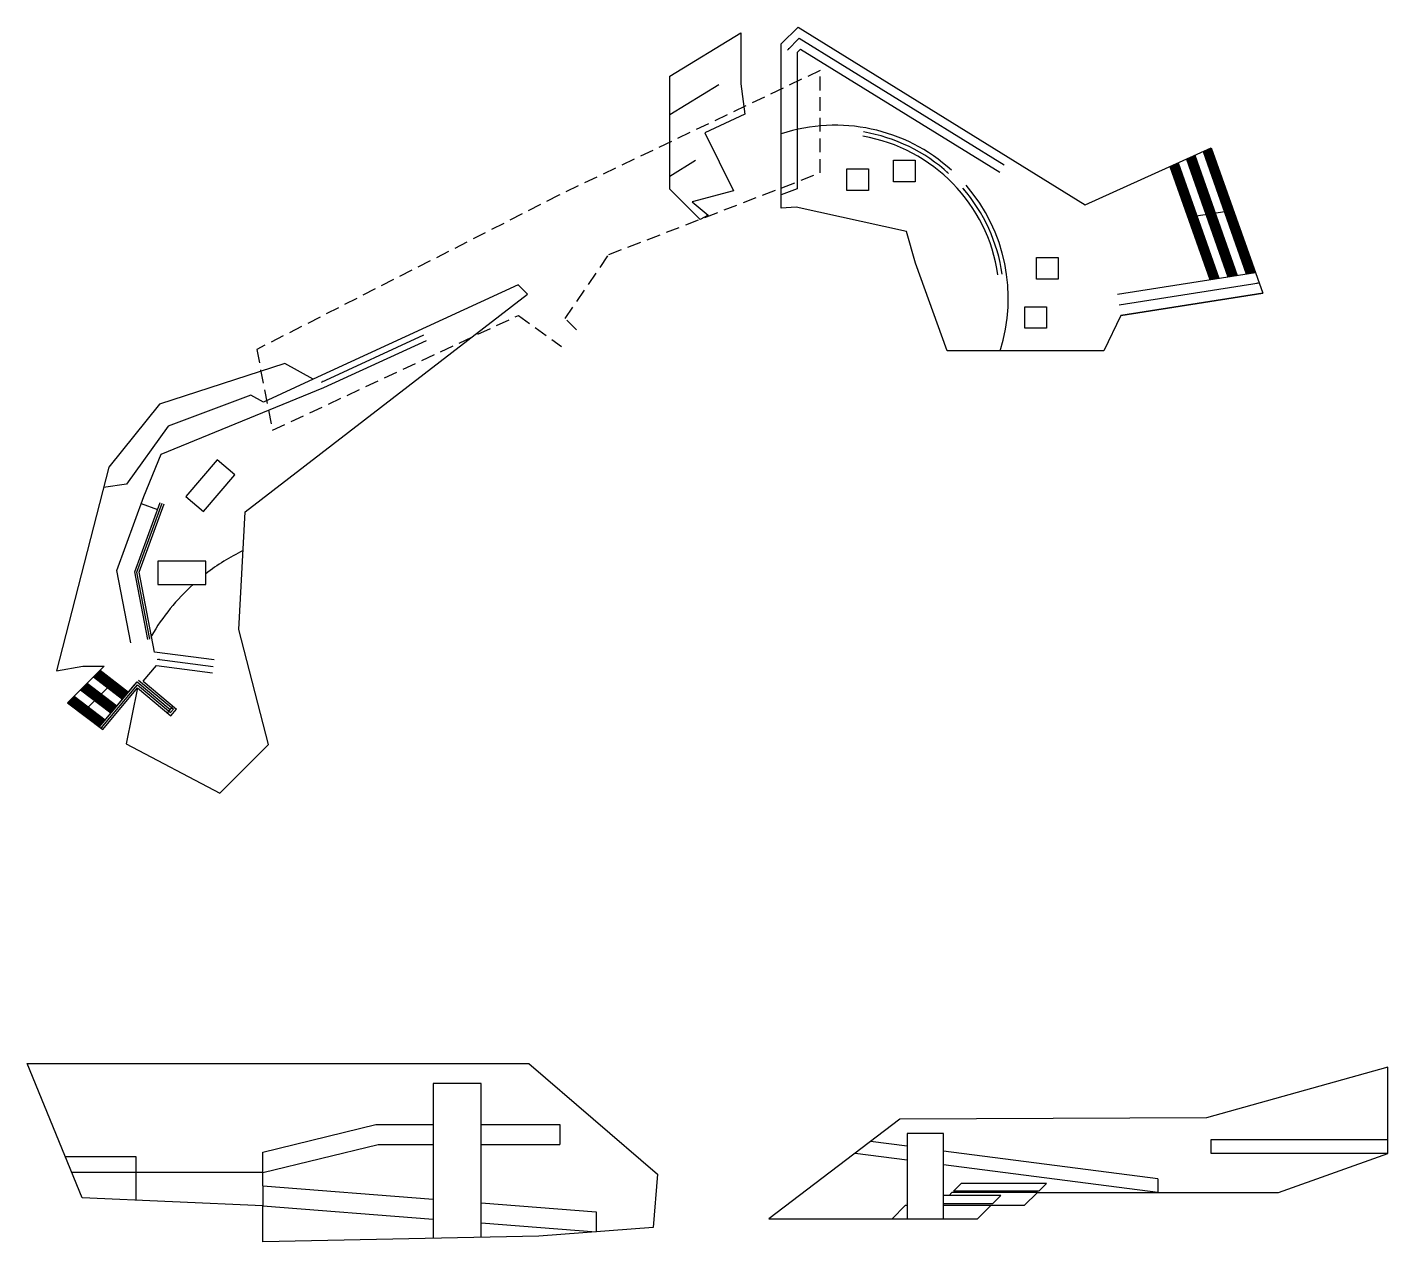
# Model space of a CAD drawing. Extents: x 88 to 717, y -173 to 388.
import ezdxf

# ---------------------------------------------------------------- set-up
doc = ezdxf.new("R2010")
doc.units = 0
doc.linetypes.add('HIDDEN', pattern=[9.525, 6.35, -3.175])
doc.layers.get('0').update_dxf_attribs({"linetype": 'CONTINUOUS'})

msp = doc.modelspace()

# ---------------------------------------------------------------- linework, layer by layer
for p, q in [((385.21, 365.63), (418.03, 385.72)), ((385.21, 365.63), (418.03, 385.72)), ((418.03, 385.72), (418.03, 362.1)), ((436.7, 380.57), (444.42, 388.28)), ((436.7, 380.57), (444.42, 388.28)), ((444.42, 388.28), (576.98, 306.31)), ((444.42, 388.28), (576.98, 306.31)), ((436.7, 304.69), (436.7, 380.57)), ((439.53, 377.74), (445.01, 383.22)), ((443.98, 376.53), (445.6, 378.15)), ((445.01, 383.22), (539.68, 324.67)), ((445.6, 378.15), (537.57, 321.27)), ((443.98, 376.53), (443.98, 313.67)), ((385.21, 313.42), (385.21, 365.63)), ((385.21, 348.03), (407.81, 361.86)), ((418.03, 362.1), (419.8, 348.11)), ((419.8, 348.11), (401.46, 339.53)), ((401.46, 339.53), (414.68, 312.75)), ((385.21, 319.55), (397.11, 326.83)), ((488.56, 316.95), (488.56, 326.95)), ((488.56, 326.95), (498.56, 326.95)), ((498.56, 326.95), (498.56, 316.95)), ((576.98, 306.31), (635.31, 332.61)), ((623.79, 327.41), (643, 273.02)), ((624.06, 327.54), (643.3, 273.07)), ((624.33, 327.66), (643.6, 273.12)), ((624.61, 327.78), (643.9, 273.17)), ((624.88, 327.91), (644.2, 273.21)), ((625.16, 328.03), (644.5, 273.26)), ((625.43, 328.15), (644.8, 273.31)), ((625.71, 328.28), (645.11, 273.36)), ((625.98, 328.4), (645.41, 273.4)), ((626.26, 328.53), (645.71, 273.45)), ((626.53, 328.65), (646.01, 273.5)), ((626.8, 328.77), (646.31, 273.55)), ((627.08, 328.9), (646.61, 273.59)), ((627.35, 329.02), (646.91, 273.64)), ((627.63, 329.14), (647.22, 273.69)), ((631.47, 330.88), (651.44, 274.35)), ((631.75, 331), (651.74, 274.4)), ((632.02, 331.12), (652.04, 274.44)), ((632.29, 331.25), (652.34, 274.49)), ((632.57, 331.37), (652.64, 274.54)), ((632.84, 331.5), (652.94, 274.59)), ((633.12, 331.62), (653.24, 274.63)), ((633.39, 331.74), (653.55, 274.68)), ((633.67, 331.87), (653.85, 274.73)), ((633.94, 331.99), (654.15, 274.77)), ((634.22, 332.11), (654.45, 274.82)), ((634.49, 332.24), (654.75, 274.87)), ((634.76, 332.36), (655.05, 274.92)), ((635.04, 332.49), (655.35, 274.96)), ((635.31, 332.61), (659.04, 265.42)), ((466.96, 312.89), (466.96, 322.89)), ((466.96, 322.89), (476.96, 322.89)), ((476.96, 322.89), (476.96, 312.89)), ((616.1, 323.95), (634.55, 271.7)), ((616.38, 324.07), (634.86, 271.75)), ((616.65, 324.19), (635.16, 271.8)), ((616.92, 324.32), (635.46, 271.84)), ((617.2, 324.44), (635.76, 271.89)), ((617.47, 324.57), (636.06, 271.94)), ((617.75, 324.69), (636.36, 271.98)), ((618.02, 324.81), (636.66, 272.03)), ((618.3, 324.94), (636.97, 272.08)), ((618.57, 325.06), (637.27, 272.13)), ((618.85, 325.18), (637.57, 272.17)), ((619.12, 325.31), (637.87, 272.22)), ((619.39, 325.43), (638.17, 272.27)), ((619.67, 325.56), (638.47, 272.32)), ((619.94, 325.68), (638.77, 272.36)), ((498.56, 316.95), (488.56, 316.95)), ((515.96, 316.06), (515.96, 316.06)), ((399.17, 299.46), (385.21, 313.42)), ((414.68, 312.75), (395.48, 307.59)), ((443.98, 313.67), (436.7, 310.81)), ((476.96, 312.89), (466.96, 312.89)), ((395.48, 307.59), (402.93, 301.42)), ((443.57, 305.19), (436.7, 304.69)), ((494.53, 293.93), (443.57, 305.19)), ((624.38, 300.51), (645.48, 303.82)), ((402.93, 301.42), (399.17, 299.46)), ((498.76, 279.24), (494.53, 293.93)), ((513.34, 238.8), (498.76, 279.24)), ((554.57, 271.9), (554.57, 281.9)), ((554.57, 281.9), (564.57, 281.9)), ((564.57, 281.9), (564.57, 271.9)), ((564.57, 271.9), (554.57, 271.9)), ((591.92, 265.01), (655.66, 275.01)), ((592.7, 260.07), (657.35, 270.22)), ((189.1, 164.54), (319.41, 264.93)), ((315.11, 269.24), (220.44, 225.71)), ((319.41, 264.93), (315.11, 269.24)), ((593.47, 255.13), (659.04, 265.42)), ((659.04, 265.42), (593.47, 255.13)), ((549.12, 249.22), (549.12, 259.22)), ((549.12, 259.22), (559.12, 259.22)), ((559.12, 259.22), (559.12, 249.22)), ((593.47, 255.13), (585.63, 238.8)), ((224.27, 224.38), (271.61, 246.14)), ((559.12, 249.22), (549.12, 249.22)), ((225.45, 221.82), (272.78, 243.58)), ((585.63, 238.8), (513.34, 238.8)), ((207.43, 233.04), (149.51, 214.16)), ((220.44, 225.71), (207.43, 233.04)), ((150.33, 191.14), (225.45, 221.82)), ((220.44, 225.71), (197.52, 215.17)), ((149.51, 214.16), (126.14, 185.16)), ((191.73, 218.29), (153.51, 204.03)), ((197.52, 215.17), (191.73, 218.29)), ((153.51, 204.03), (134.34, 177.24)), ((142.29, 171.59), (150.33, 191.14)), ((126.14, 185.16), (101.99, 91.04)), ((176.12, 188.49), (161.73, 171.6)), ((184.28, 181.53), (176.12, 188.49)), ((134.34, 177.24), (123.73, 175.77)), ((169.9, 164.64), (184.28, 181.53)), ((129.83, 137.37), (142.29, 171.59)), ((161.73, 171.6), (169.9, 164.64)), ((138.1, 136.7), (149.81, 168.85)), ((139.13, 136.62), (150.75, 168.51)), ((140.17, 136.54), (151.69, 168.16)), ((141.12, 168.36), (148.63, 165.62)), ((186.17, 110.11), (189.1, 164.54)), ((148.72, 141.69), (148.72, 130.96)), ((170.91, 141.69), (148.72, 141.69)), ((170.91, 130.96), (170.91, 141.69)), ((136.21, 103.98), (129.83, 137.37)), ((144.07, 105.48), (138.1, 136.7)), ((145.05, 105.67), (139.13, 136.62)), ((147.21, 99.69), (140.17, 136.54)), ((148.72, 130.96), (170.91, 130.96)), ((199.82, 57.05), (186.17, 110.11)), ((174.74, 96.07), (147.21, 99.69)), ((148.5, 96.49), (174.35, 93.09)), ((101.99, 91.04), (114.14, 93.24)), ((124.03, 93.24), (107.08, 76.29)), ((114.14, 93.24), (124.03, 93.24)), ((119.07, 88.28), (132.51, 78.02)), ((119.28, 88.49), (132.7, 78.25)), ((119.5, 88.71), (132.9, 78.48)), ((119.71, 88.92), (133.09, 78.71)), ((119.92, 89.13), (133.28, 78.94)), ((120.14, 89.35), (133.48, 79.17)), ((120.35, 89.56), (133.67, 79.4)), ((120.57, 89.78), (133.86, 79.63)), ((120.78, 89.99), (134.05, 79.86)), ((120.99, 90.2), (134.25, 80.09)), ((121.21, 90.42), (134.44, 80.32)), ((121.42, 90.63), (134.63, 80.55)), ((121.64, 90.85), (134.83, 80.78)), ((121.85, 91.06), (135.02, 81.01)), ((122.06, 91.27), (135.21, 81.25)), ((142, 86.23), (148.11, 93.52)), ((148.11, 93.52), (173.96, 90.12)), ((113.07, 82.28), (127.11, 71.58)), ((113.29, 82.5), (127.3, 71.81)), ((113.5, 82.71), (127.5, 72.04)), ((128.64, 86.26), (113.65, 71.28)), ((113.72, 82.93), (127.69, 72.27)), ((113.93, 83.14), (127.88, 72.5)), ((114.14, 83.35), (128.07, 72.73)), ((114.36, 83.57), (128.27, 72.96)), ((114.57, 83.78), (128.46, 73.19)), ((114.79, 84), (128.65, 73.42)), ((115, 84.21), (128.85, 73.65)), ((115.21, 84.42), (129.04, 73.88)), ((115.43, 84.64), (129.23, 74.11)), ((115.64, 84.85), (129.43, 74.34)), ((115.86, 85.07), (129.62, 74.57)), ((116.07, 85.28), (129.81, 74.8)), ((121.77, 65.2), (139.18, 85.98)), ((121.77, 65.2), (137.9, 84.45)), ((122.51, 64.52), (139.31, 84.57)), ((123.3, 63.92), (139.43, 83.16)), ((123.3, 63.92), (139.43, 83.16)), ((139.43, 83.16), (134.11, 57.32)), ((139.18, 85.98), (154.51, 73.13)), ((139.31, 84.57), (154.63, 71.73)), ((139.43, 83.16), (154.76, 70.32)), ((139.82, 86.75), (155.92, 73.26)), ((142, 86.23), (157.33, 73.38)), ((107.08, 76.29), (123.3, 63.92)), ((107.08, 76.29), (123.3, 63.92)), ((107.29, 76.5), (121.9, 65.36)), ((107.51, 76.72), (122.09, 65.59)), ((107.72, 76.93), (122.29, 65.82)), ((107.94, 77.15), (122.48, 66.05)), ((108.15, 77.36), (122.67, 66.28)), ((108.36, 77.57), (122.87, 66.51)), ((108.58, 77.79), (123.06, 66.74)), ((108.79, 78), (123.25, 66.97)), ((109.01, 78.22), (123.45, 67.2)), ((109.22, 78.43), (123.64, 67.43)), ((109.43, 78.65), (123.83, 67.67)), ((109.65, 78.86), (124.02, 67.9)), ((109.86, 79.07), (124.22, 68.13)), ((110.08, 79.29), (124.41, 68.36)), ((153.23, 71.6), (155.79, 74.67)), ((154.63, 71.73), (155.92, 73.26)), ((154.76, 70.32), (157.33, 73.38)), ((134.11, 57.32), (177.37, 34.59)), ((177.37, 34.59), (199.82, 57.05)), ((88.43, -90.34), (320.15, -90.34)), ((113.8, -152.28), (88.43, -90.34)), ((320.15, -90.34), (379.56, -141.37)), ((716.81, -91.94), (633.01, -115.47)), ((716.81, -131.83), (716.81, -91.94)), ((298.14, -99.48), (275.95, -99.48)), ((275.95, -99.48), (275.95, -171.06)), ((298.14, -170.61), (298.14, -99.48)), ((197.31, -131.23), (249.41, -118.49)), ((249.41, -118.49), (275.95, -118.49)), ((298.14, -118.49), (334.38, -118.49)), ((334.38, -118.49), (334.38, -127.67)), ((491.51, -116.08), (430.96, -162)), ((633.01, -115.47), (491.51, -116.08)), ((494.88, -122.59), (494.88, -162)), ((511.64, -122.59), (494.88, -122.59)), ((511.64, -162), (511.64, -122.59)), ((635.3, -131.83), (635.3, -125.46)), ((635.3, -125.46), (716.81, -125.46)), ((197.31, -140.68), (250.52, -127.67)), ((197.31, -146.82), (197.31, -131.23)), ((250.52, -127.67), (275.95, -127.67)), ((298.14, -127.67), (334.38, -127.67)), ((494.88, -134.93), (470.77, -131.81)), ((494.88, -128.56), (477.95, -126.36)), ((610.63, -143.55), (511.64, -130.73)), ((716.81, -131.83), (635.3, -131.83)), ((666.3, -149.93), (716.81, -131.83)), ((138.77, -133.47), (106.09, -133.47)), ((138.77, -153.39), (138.77, -133.47)), ((610.63, -149.93), (511.64, -137.1)), ((197.31, -140.68), (109.05, -140.68)), ((379.56, -141.37), (377.55, -166.05)), ((610.63, -143.55), (610.63, -149.93)), ((197.31, -146.82), (275.95, -152.98)), ((197.31, -146.82), (197.31, -156.01)), ((515.46, -149.93), (514.18, -151.21)), ((554.96, -149.93), (515.46, -149.93)), ((516.2, -149.26), (519.74, -145.72)), ((555.7, -149.26), (516.2, -149.26)), ((559.24, -145.72), (519.74, -145.72)), ((548.93, -155.96), (554.96, -149.93)), ((554.96, -149.93), (666.3, -149.93)), ((555.7, -149.26), (559.24, -145.72)), ((197.31, -156.01), (113.8, -152.28)), ((197.31, -156.01), (275.95, -162.17)), ((197.31, -172.65), (197.31, -156.01)), ((298.14, -154.72), (351.14, -158.88)), ((493.91, -155.96), (487.87, -162)), ((494.88, -155.96), (493.91, -155.96)), ((494.69, -155.18), (494.88, -154.99)), ((494.88, -155.18), (494.69, -155.18)), ((538.16, -151.21), (511.64, -151.21)), ((534.18, -155.18), (511.64, -155.18)), ((533.4, -155.96), (511.64, -155.96)), ((533.4, -155.96), (527.37, -162)), ((548.93, -155.96), (533.4, -155.96)), ((534.18, -155.18), (538.16, -151.21)), ((351.14, -158.88), (351.14, -168.06)), ((430.96, -162), (527.37, -162)), ((494.88, -162), (511.64, -162)), ((298.14, -163.91), (351.14, -168.06)), ((377.55, -166.05), (324.74, -170.07)), ((324.74, -170.07), (197.31, -172.65))]:
    msp.add_line(p, q)
at = {"linetype": 'HIDDEN'}
for p, q in [((454.7, 368.33), (333.94, 310.7)), ((454.7, 321.03), (454.7, 368.33)), ((357, 283.26), (454.7, 321.03)), ((333.94, 310.7), (194.43, 239.47)), ((336.89, 253.78), (357, 283.26)), ((201.66, 202.14), (315.28, 255.17)), ((315.28, 255.17), (335.12, 240.78)), ((342.12, 248.54), (336.89, 253.78)), ((194.43, 239.47), (201.66, 202.14))]:
    msp.add_line(p, q, dxfattribs=at)
for centre, radius, start, end in [((461.51, 262.98), 80.04, 47.77444, 108.05425), ((461.51, 262.98), 78.04, 47.77444, 80.28704), ((461.51, 262.98), 76.04, 8.24604, 80.28704), ((461.51, 262.98), 80.04, 342.41382, 40.80516), ((461.51, 262.98), 78.04, 8.24604, 40.80516), ((231.73, 57.23), 99.39, 116.02111, 127.73212), ((231.73, 57.23), 99.39, 132.11396, 149.84932)]:
    msp.add_arc(centre, radius, start, end)
for points in [[(439.53, 377.74), (439.92, 378.79), (440.59, 378.21)], [(513.95, 320.77), (512.89, 321.11), (513.44, 321.81)], [(520.58, 313.98), (521.59, 313.51), (520.96, 312.89)], [(645.48, 303.82), (644.51, 303.26), (644.36, 304.14)], [(657.35, 270.22), (656.38, 269.66), (656.23, 270.53)], [(224.27, 224.38), (225.02, 225.2), (225.43, 224.42)], [(145.05, 105.67), (144.46, 106.61), (145.33, 106.79)], [(148.5, 96.49), (149.6, 96.71), (149.46, 95.84)], [(113.65, 71.28), (114.09, 72.3), (114.73, 71.7)], [(122.51, 64.52), (122.94, 65.55), (123.59, 64.94)]]:
    msp.add_solid(points)

doc.saveas('drawing.dxf')
